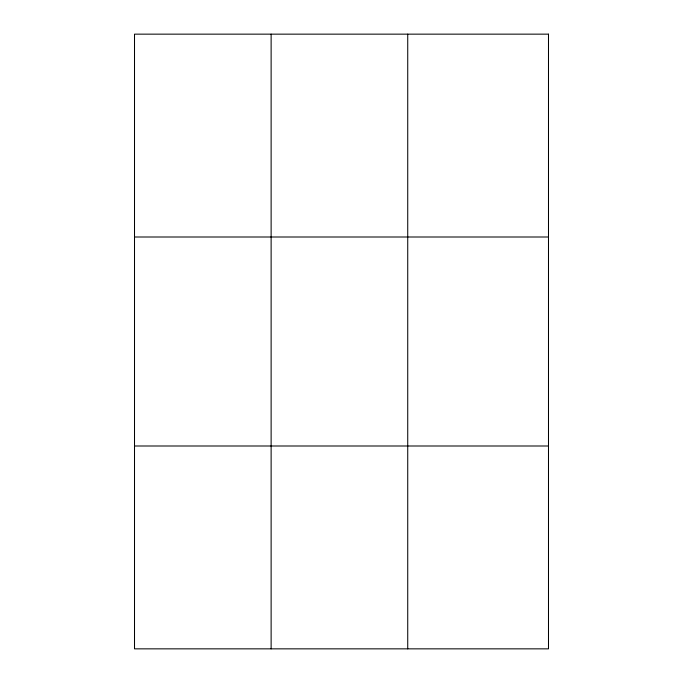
<?xml version="1.0" encoding="UTF-8"?>
<svg xmlns="http://www.w3.org/2000/svg" width="683" height="683" viewBox="0 0 683 683"><rect width="100%" height="100%" fill="white"/><g stroke="black" fill="none" stroke-linecap="round" stroke-linejoin="round"><path stroke-width="1.02" d="M271.125 648.85L271.125 34.15M407.734 648.85L407.734 34.15M134.508 237.001L548.492 237.001M134.508 445.999L548.492 445.999M548.492 34.15L548.492 648.85L134.508 648.85L134.508 34.15L548.492 34.15"/></g></svg>
